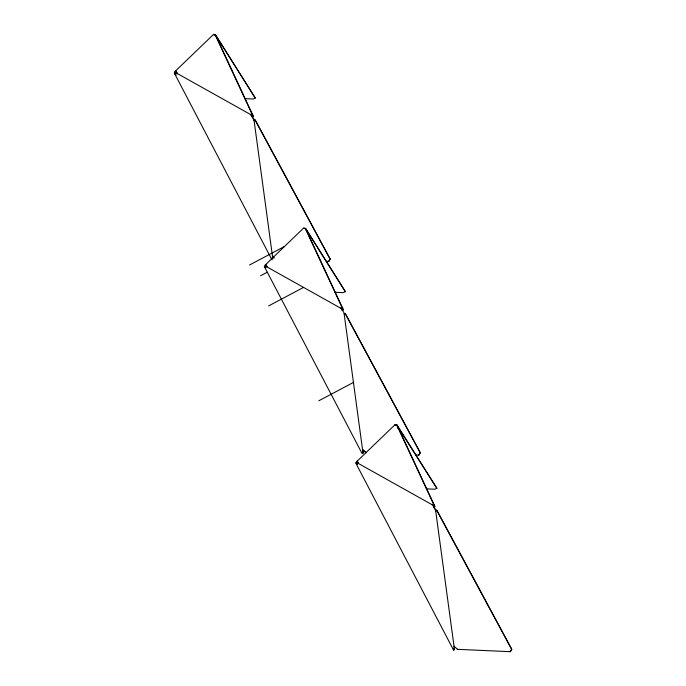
<?xml version="1.0" encoding="UTF-8"?>
<svg xmlns="http://www.w3.org/2000/svg" width="686" height="686" viewBox="0 0 686 686"><rect width="100%" height="100%" fill="white"/><g stroke="black" fill="none" stroke-linecap="round" stroke-linejoin="round"><path stroke-width="1.03" d="M330.18 259.025L328.628 261.477L330.18 259.025L255.449 120.393L255.029 119.879L254.043 120.247M420.286 452.674L418.734 455.127L420.286 452.674L345.555 314.042L345.144 313.528L344.158 313.896M511.756 649.248L510.204 651.7L511.756 649.248L437.033 510.616L436.613 510.101L435.627 510.47L436.039 510.976L433.269 506.714L434.89 506.414L398.6 428.433L396.868 425.286L394.904 424.831M214.469 34.377L213.638 34.3L175.162 71.335L174.244 72.81L175.659 73.848M265.799 267.986L264.35 266.46L265.268 264.976L303.752 227.949L304.575 228.026M357.269 464.559L355.82 463.033L356.746 461.549L395.222 424.523L396.045 424.6M271.888 258.09L271.948 259.822L174.776 73.959L175.787 72.682L251.119 114.836L253.889 119.098L272.771 258.433M249.575 264.976L284.51 246.463M260.629 275.729L267.231 272.231M268.629 305.913L303.564 287.408M318.801 400.787L353.736 382.282M214.315 34.866L215.413 34.737L255.261 98.021L253.168 99.007L244.722 98.63M304.421 228.515L305.527 228.387L345.367 291.67L343.274 292.656L334.837 292.279M395.899 425.088L396.997 424.96L436.836 488.243L434.744 489.229L426.306 488.852M255.449 120.393L254.463 120.753L250.887 115.154M344.569 314.402L345.555 314.042M363.023 453.137L362.054 453.472L264.89 267.609L265.902 266.331L341.225 308.486L343.995 312.747L363.023 453.137L362.551 449.682L366.101 452.743L362.903 449.682M454.492 649.711L435.473 509.321L432.695 505.059L357.372 462.904L356.36 464.182L453.532 650.045L454.492 649.711L454.372 646.255M250.484 114.485L252.105 114.185L253.305 116.191L251.685 116.491M340.599 308.134L342.22 307.834L343.412 309.84L341.8 310.141M432.069 504.699L433.689 504.407L434.89 506.414M397.46 428.055L398.557 427.935L436.836 488.243M454.029 646.255L457.571 649.316M326.51 261.383L328.765 261.469M415.562 454.981L418.872 455.118M457.228 649.316L510.341 651.691M213.32 34.609L215.293 35.063L217.016 38.219L253.305 116.191M303.426 228.258L305.399 228.712L307.131 231.868L343.412 309.84M175.162 71.335L177.288 72.896M265.268 264.976L267.403 266.537M264.35 266.46L265.774 267.497M356.746 461.549L358.161 462.596M355.82 463.033L357.243 464.07M175.787 72.682L177.142 73.977M174.776 73.959L176.131 75.254M272.445 256.032L274.366 257.867M255.261 98.021L215.413 34.737M345.367 291.67L305.527 228.387M255.029 119.879L330.043 259.034M345.144 313.528L420.149 452.683M436.613 510.101L511.627 649.256M396.997 424.96L398.557 427.935M215.293 35.063L252.105 114.185M305.399 228.712L342.22 307.834M396.868 425.286L433.689 504.407M175.719 70.795L176.877 73.291M265.825 264.444L266.991 266.94M357.295 461.018L358.461 463.513M453.472 648.313L453.532 650.045M272.788 256.032L272.882 258.622"/></g></svg>
